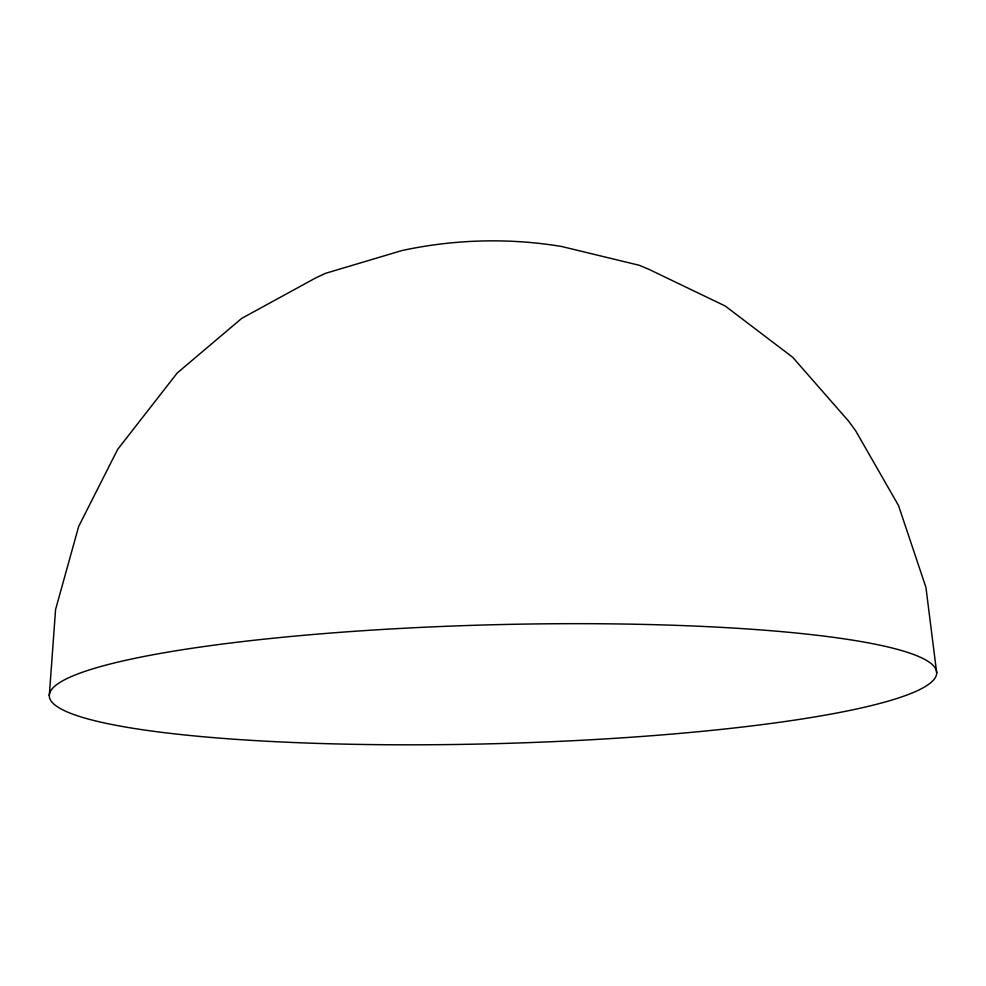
<?xml version="1.0" encoding="UTF-8"?>
<svg xmlns="http://www.w3.org/2000/svg" width="986" height="986" viewBox="0 0 986 986"><rect width="100%" height="100%" fill="white"/><g stroke="black" fill="none" stroke-linecap="round" stroke-linejoin="round"><path stroke-width="1.48" d="M49.3 695.549L55.573 609.558L78.67 526.425L117.679 449.37L177.246 372.967L241.743 318.367L315.89 277.818L325.602 273.307L401.795 250.592C453.93 239.253 509.096 237.712 561.737 246.512L639.347 265.308L648.948 269.338L725.277 306.042L792.682 357.277L848.564 421.096L855.528 430.562L898.517 505.535L925.928 587.373L936.7 672.945A443.848 59.468 -1.5 0 1 270.484 741.435A443.848 59.468 -1.5 0 1 271.816 638.361A443.848 59.468 -1.5 0 1 936.7 672.945"/></g></svg>
